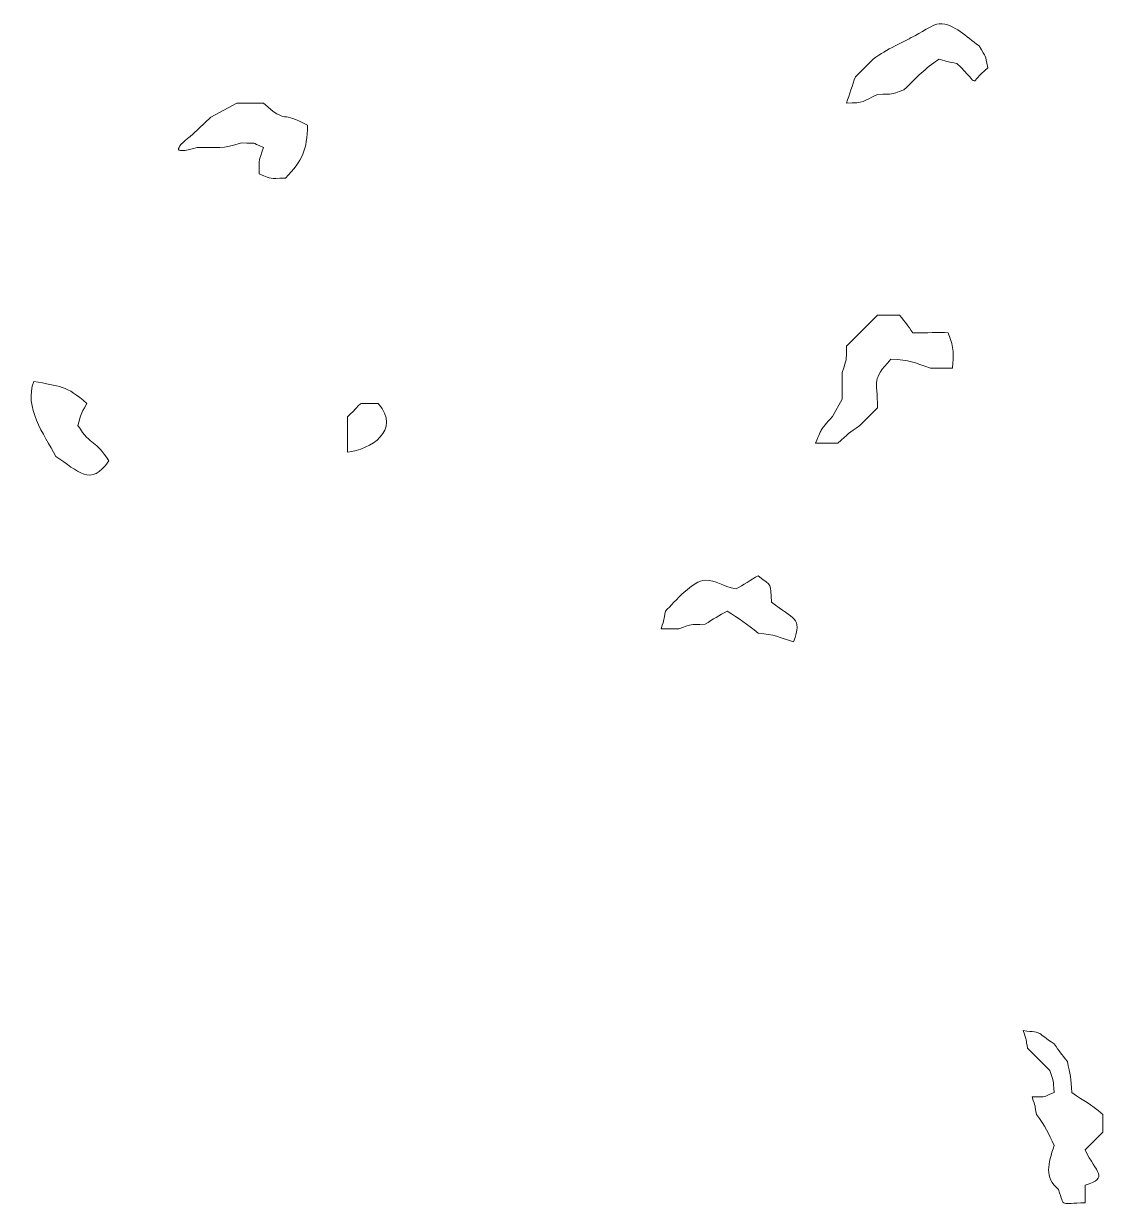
# Model space of a CAD drawing. Header units: centimetres. Extents: x -20.5 to 19.2, y -15.1 to 14.2.
# Drawn here: x 11.653 to 13.735, y -13.689 to -11.417 of the extents above; entities that cross this region are included whole.
import ezdxf

# ---------------------------------------------------------------- set-up
doc = ezdxf.new("R2010")
doc.units = ezdxf.units.CM
doc.header["$MEASUREMENT"] = 0
doc.layers.add('layer 1', color=7, linetype='Continuous')

msp = doc.modelspace()

# ---------------------------------------------------------------- linework, layer by layer
at = {"layer": 'layer 1', "color": 225, "lineweight": 0}
for points, knots in [([(13.48538, -11.45885), (13.50041, -11.48432), (13.49643, -11.47323), (13.50233, -11.50119), (13.50233, -11.50119), (13.46262, -11.53307), (13.49095, -11.53857), (13.44303, -11.49273), (13.44303, -11.49273), (13.42483, -11.48891), (13.42846, -11.49066), (13.40915, -11.48427), (13.40915, -11.48427), (13.37974, -11.50413), (13.36795, -11.517), (13.34138, -11.54356), (13.34138, -11.54356), (13.31147, -11.55325), (13.32386, -11.55131), (13.29057, -11.55202), (13.29057, -11.55202), (13.26256, -11.5664), (13.26481, -11.56824), (13.23127, -11.56897), (13.23127, -11.56897), (13.23713, -11.552), (13.24234, -11.53511), (13.24821, -11.51815), (13.24821, -11.51815), (13.24821, -11.51815), (13.28208, -11.48428), (13.28208, -11.48428), (13.28208, -11.48428), (13.29739, -11.47403), (13.30864, -11.4673), (13.32444, -11.45886), (13.32444, -11.45886), (13.32962, -11.45663), (13.35289, -11.4445), (13.35831, -11.44192), (13.35831, -11.44192), (13.36979, -11.43577), (13.39886, -11.41652), (13.40913, -11.41652), (13.40913, -11.41652), (13.43896, -11.41652), (13.46024, -11.44188), (13.48538, -11.45885)], [0, 0, 0, 0, 0.0769231, 0.0769231, 0.0769231, 0.0769231, 0.1538462, 0.1538462, 0.1538462, 0.1538462, 0.2307692, 0.2307692, 0.2307692, 0.2307692, 0.3076923, 0.3076923, 0.3076923, 0.3076923, 0.3846154, 0.3846154, 0.3846154, 0.3846154, 0.4615385, 0.4615385, 0.4615385, 0.4615385, 0.5384615, 0.5384615, 0.5384615, 0.5384615, 0.6153846, 0.6153846, 0.6153846, 0.6153846, 0.6923077, 0.6923077, 0.6923077, 0.6923077, 0.7692308, 0.7692308, 0.7692308, 0.7692308, 0.8461538, 0.8461538, 0.8461538, 0.8461538, 1, 1, 1, 1]), ([(12.11317, -11.569), (12.16022, -11.6114), (12.14622, -11.58154), (12.19788, -11.61134), (12.19788, -11.61134), (12.19685, -11.65916), (12.18801, -11.67782), (12.15554, -11.71299), (12.15554, -11.71299), (12.12072, -11.71299), (12.13369, -11.71578), (12.10472, -11.70452), (12.10472, -11.70452), (12.10543, -11.67121), (12.10349, -11.68362), (12.11318, -11.6537), (12.11318, -11.6537), (12.08614, -11.64297), (12.10511, -11.64597), (12.07084, -11.64524), (12.07084, -11.64524), (12.03432, -11.65707), (12.02607, -11.6537), (11.98613, -11.6537), (11.98613, -11.6537), (11.93163, -11.6702), (11.94836, -11.65165), (11.97767, -11.62829), (11.97767, -11.62829), (11.97767, -11.62829), (12.01234, -11.59598), (12.01234, -11.59598), (12.01234, -11.59598), (12.01234, -11.59598), (12.06236, -11.56901), (12.06236, -11.56901), (12.06236, -11.56901), (12.06236, -11.56901), (12.11317, -11.56901), (12.11317, -11.569)], [0, 0, 0, 0, 0.0909091, 0.0909091, 0.0909091, 0.0909091, 0.1818182, 0.1818182, 0.1818182, 0.1818182, 0.2727273, 0.2727273, 0.2727273, 0.2727273, 0.3636364, 0.3636364, 0.3636364, 0.3636364, 0.4545455, 0.4545455, 0.4545455, 0.4545455, 0.5454545, 0.5454545, 0.5454545, 0.5454545, 0.6363636, 0.6363636, 0.6363636, 0.6363636, 0.7272727, 0.7272727, 0.7272727, 0.7272727, 0.8181818, 0.8181818, 0.8181818, 0.8181818, 1, 1, 1, 1]), ([(13.20442, -12.16959), (13.20442, -12.16959), (13.22287, -12.13648), (13.22287, -12.13648), (13.22287, -12.13648), (13.22287, -12.13648), (13.22287, -12.08566), (13.22287, -12.08566), (13.22287, -12.08566), (13.23256, -12.05576), (13.23061, -12.06814), (13.23133, -12.03484), (13.23133, -12.03484), (13.23133, -12.03484), (13.29063, -11.97555), (13.29063, -11.97555), (13.29063, -11.97555), (13.29063, -11.97555), (13.33297, -11.97555), (13.33297, -11.97555), (13.33297, -11.97555), (13.34501, -11.99078), (13.34804, -11.99396), (13.35838, -12.00942), (13.35838, -12.00942), (13.3849, -12.00942), (13.40876, -12.00831), (13.42616, -12.00942), (13.42616, -12.00942), (13.43853, -12.0413), (13.43635, -12.05013), (13.43462, -12.0772), (13.43462, -12.0772), (13.43462, -12.0772), (13.39228, -12.0772), (13.39228, -12.0772), (13.39228, -12.0772), (13.35983, -12.06596), (13.35338, -12.06107), (13.31604, -12.06025), (13.31604, -12.06025), (13.27879, -12.10159), (13.29063, -12.09694), (13.29063, -12.15343), (13.29063, -12.15343), (13.29063, -12.15343), (13.25675, -12.1873), (13.25675, -12.1873), (13.25675, -12.1873), (13.23611, -12.20111), (13.23424, -12.20287), (13.2144, -12.2212), (13.2144, -12.2212), (13.2144, -12.2212), (13.17206, -12.2212), (13.17206, -12.2212), (13.17206, -12.2212), (13.18648, -12.18708), (13.17865, -12.19992), (13.20442, -12.16959)], [0, 0, 0, 0, 0.0625, 0.0625, 0.0625, 0.0625, 0.125, 0.125, 0.125, 0.125, 0.1875, 0.1875, 0.1875, 0.1875, 0.25, 0.25, 0.25, 0.25, 0.3125, 0.3125, 0.3125, 0.3125, 0.375, 0.375, 0.375, 0.375, 0.4375, 0.4375, 0.4375, 0.4375, 0.5, 0.5, 0.5, 0.5, 0.5625, 0.5625, 0.5625, 0.5625, 0.625, 0.625, 0.625, 0.625, 0.6875, 0.6875, 0.6875, 0.6875, 0.75, 0.75, 0.75, 0.75, 0.8125, 0.8125, 0.8125, 0.8125, 0.875, 0.875, 0.875, 0.875, 1, 1, 1, 1]), ([(11.77442, -12.14496), (11.76109, -12.17033), (11.76432, -12.16154), (11.75747, -12.18729), (11.75747, -12.18729), (11.78336, -12.22868), (11.79087, -12.21366), (11.81677, -12.25507), (11.81677, -12.25507), (11.78212, -12.30612), (11.75774, -12.27446), (11.71513, -12.24659), (11.71513, -12.24659), (11.692, -12.20336), (11.65343, -12.15245), (11.67278, -12.1026), (11.67278, -12.1026), (11.72124, -12.11176), (11.73596, -12.11029), (11.77442, -12.14496)], [0, 0, 0, 0, 0.1666667, 0.1666667, 0.1666667, 0.1666667, 0.3333333, 0.3333333, 0.3333333, 0.3333333, 0.5, 0.5, 0.5, 0.5, 0.6666667, 0.6666667, 0.6666667, 0.6666667, 1, 1, 1, 1]), ([(12.27414, -12.17044), (12.31032, -12.13783), (12.28596, -12.14607), (12.33344, -12.14505), (12.33344, -12.14505), (12.3783, -12.19602), (12.31798, -12.23389), (12.27414, -12.23821), (12.27414, -12.23821), (12.27414, -12.23821), (12.27414, -12.17044), (12.27414, -12.17044)], [0, 0, 0, 0, 0.25, 0.25, 0.25, 0.25, 0.5, 0.5, 0.5, 0.5, 1, 1, 1, 1]), ([(13.08731, -12.52613), (13.12885, -12.55982), (13.14779, -12.55287), (13.12965, -12.60237), (13.12965, -12.60237), (13.10195, -12.59278), (13.09318, -12.58784), (13.06189, -12.58543), (13.06189, -12.58543), (13.04048, -12.56807), (13.02472, -12.55755), (13.00259, -12.54308), (13.00259, -12.54308), (12.98634, -12.55161), (12.97581, -12.55831), (12.96024, -12.56849), (12.96024, -12.56849), (12.92694, -12.56919), (12.93934, -12.56726), (12.90942, -12.57696), (12.90942, -12.57696), (12.90942, -12.57696), (12.87554, -12.57696), (12.87554, -12.57696), (12.87554, -12.57696), (12.88303, -12.55614), (12.88027, -12.56244), (12.88402, -12.54308), (12.88402, -12.54308), (12.902, -12.52511), (12.93715, -12.48379), (12.96025, -12.48379), (12.96025, -12.48379), (12.98177, -12.48379), (12.99196, -12.49491), (13.01955, -12.50072), (13.01955, -12.50072), (13.03187, -12.49329), (13.0495, -12.48264), (13.0619, -12.47532), (13.0619, -12.47532), (13.09035, -12.49737), (13.08438, -12.48819), (13.08731, -12.52613)], [0, 0, 0, 0, 0.0833333, 0.0833333, 0.0833333, 0.0833333, 0.1666667, 0.1666667, 0.1666667, 0.1666667, 0.25, 0.25, 0.25, 0.25, 0.3333333, 0.3333333, 0.3333333, 0.3333333, 0.4166667, 0.4166667, 0.4166667, 0.4166667, 0.5, 0.5, 0.5, 0.5, 0.5833333, 0.5833333, 0.5833333, 0.5833333, 0.6666667, 0.6666667, 0.6666667, 0.6666667, 0.75, 0.75, 0.75, 0.75, 0.8333333, 0.8333333, 0.8333333, 0.8333333, 1, 1, 1, 1]), ([(13.5786, -13.38167), (13.5786, -13.38167), (13.62094, -13.42403), (13.62094, -13.42403), (13.62094, -13.42403), (13.62918, -13.44888), (13.62736, -13.4396), (13.62942, -13.46636), (13.62942, -13.46636), (13.60236, -13.4771), (13.62133, -13.47409), (13.58706, -13.47484), (13.58706, -13.47484), (13.59455, -13.49565), (13.59179, -13.48935), (13.59554, -13.50871), (13.59554, -13.50871), (13.61199, -13.52957), (13.61899, -13.54559), (13.62942, -13.56801), (13.62942, -13.56801), (13.61764, -13.60436), (13.6099, -13.62868), (13.63787, -13.65272), (13.63787, -13.65272), (13.64928, -13.68851), (13.64064, -13.67814), (13.68867, -13.67814), (13.68867, -13.67814), (13.68867, -13.67814), (13.68868, -13.64426), (13.68868, -13.64426), (13.68868, -13.64426), (13.73517, -13.62942), (13.71046, -13.62116), (13.6887, -13.57648), (13.6887, -13.57648), (13.6887, -13.57648), (13.72258, -13.5426), (13.72258, -13.5426), (13.72258, -13.5426), (13.72258, -13.5426), (13.72258, -13.50872), (13.72258, -13.50872), (13.72258, -13.50872), (13.69643, -13.48516), (13.68938, -13.48553), (13.66328, -13.46637), (13.66328, -13.46637), (13.66268, -13.43997), (13.65932, -13.43093), (13.65482, -13.40707), (13.65482, -13.40707), (13.64278, -13.39184), (13.63975, -13.38868), (13.62941, -13.3732), (13.62941, -13.3732), (13.59499, -13.3507), (13.61018, -13.35174), (13.57011, -13.3478), (13.57011, -13.3478), (13.57726, -13.3677), (13.57481, -13.36369), (13.5786, -13.38167)], [0, 0, 0, 0, 0.0588235, 0.0588235, 0.0588235, 0.0588235, 0.1176471, 0.1176471, 0.1176471, 0.1176471, 0.1764706, 0.1764706, 0.1764706, 0.1764706, 0.2352941, 0.2352941, 0.2352941, 0.2352941, 0.2941176, 0.2941176, 0.2941176, 0.2941176, 0.3529412, 0.3529412, 0.3529412, 0.3529412, 0.4117647, 0.4117647, 0.4117647, 0.4117647, 0.4705882, 0.4705882, 0.4705882, 0.4705882, 0.5294118, 0.5294118, 0.5294118, 0.5294118, 0.5882353, 0.5882353, 0.5882353, 0.5882353, 0.6470588, 0.6470588, 0.6470588, 0.6470588, 0.7058824, 0.7058824, 0.7058824, 0.7058824, 0.7647059, 0.7647059, 0.7647059, 0.7647059, 0.8235294, 0.8235294, 0.8235294, 0.8235294, 0.8823529, 0.8823529, 0.8823529, 0.8823529, 1, 1, 1, 1])]:
    msp.add_open_spline(points, degree=3, knots=knots, dxfattribs=at)

doc.saveas('drawing.dxf')
